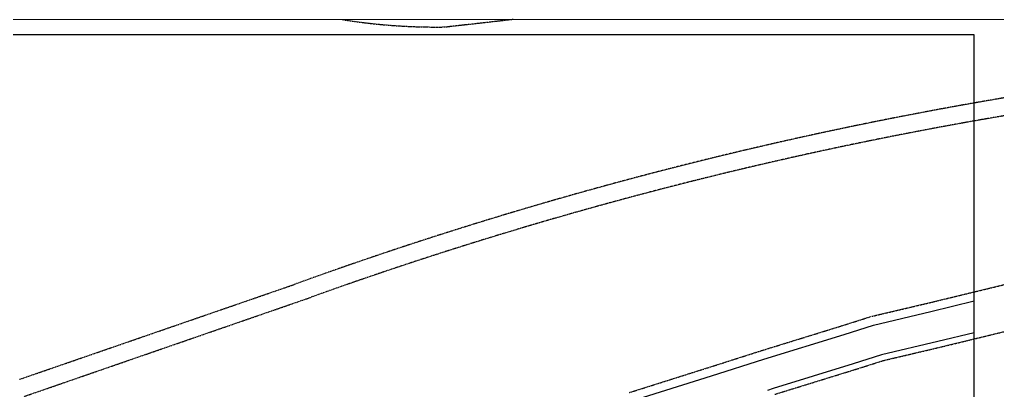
# Model space of a CAD drawing. Header units: millimetres. Extents: x 583747 to 596192, y 2304962 to 2309584.
# Drawn here: x 595574.8 to 595906.3, y 2307403.8 to 2307529.7 of the extents above; entities that cross this region are included whole.
import ezdxf
from ezdxf.xclip import XClip

# ---------------------------------------------------------------- set-up
doc = ezdxf.new("R2010")
doc.units = ezdxf.units.MM
doc.linetypes.add('DASHDOT', pattern=[1, 0.5, -0.25, 0, -0.25])
doc.layers.add('A-PLOT LINE', color=6, linetype='DASHDOT')
doc.layers.add('AFP-KERB-LINE', color=2, linetype='Continuous')
doc.layers.add('KT-DV', color=7, linetype='Continuous', lineweight=0)

# ---------------------------------------------------------------- blocks, each defined once
blk = doc.blocks.new('road')
at = {"layer": 'AFP-KERB-LINE'}
for p, q in [((3688927, 1468594), (3719917, 1489203)), ((3688927, 1468594), (3719917, 1489203)), ((3728722, 1482449), (3694713, 1459833)), ((3728722, 1482449), (3694713, 1459833)), ((3672212, 1457632), (3688927, 1468594)), ((3672212, 1457632), (3688927, 1468594)), ((3694713, 1459833), (3678306, 1449072)), ((3694713, 1459833), (3678306, 1449072)), ((3663940, 1451254), (3672212, 1457632)), ((3663940, 1451254), (3672212, 1457632)), ((3641281, 1434066), (3663940, 1451254)), ((3641281, 1434066), (3663940, 1451254)), ((3678306, 1449072), (3670319, 1442913)), ((3678306, 1449072), (3670319, 1442913)), ((3670319, 1442913), (3647666, 1425730)), ((3670319, 1442913), (3647666, 1425730)), ((3626522, 1422650), (3641281, 1434066)), ((3626522, 1422650), (3641281, 1434066)), ((3647666, 1425730), (3646063, 1424490)), ((3647666, 1425730), (3646063, 1424490)), ((3604082, 1405408), (3626522, 1422650)), ((3604082, 1405408), (3626522, 1422650))]:
    blk.add_line(p, q, dxfattribs=at)
blk = doc.blocks.new('PLOT')
at = {"layer": 'A-PLOT LINE', "color": 251}
for p, q in [((3523105, 1513792), (3501954, 1503279)), ((3687266, 1471093), (3718255, 1491701)), ((3695816, 1458164), (3727123, 1478984)), ((3670567, 1460141), (3687282, 1471103)), ((3662108, 1453629), (3670380, 1460008)), ((3679467, 1447442), (3695816, 1458164)), ((3639468, 1436456), (3662127, 1453644)), ((3671534, 1441325), (3679467, 1447442)), ((3648882, 1424143), (3671534, 1441325)), ((3624687, 1425023), (3639446, 1436439)), ((3602254, 1407786), (3624694, 1425029))]:
    blk.add_line(p, q, dxfattribs=at)
for points in [[(3406473, 1341313), (3483144, 1403532)], [(3409967, 1336426), (3489632, 1401131)]]:
    blk.add_lwpolyline(points, dxfattribs=at)
for centre, radius, start, end in [((4366992, 346889), 1377564, 113.03385, 129.911384), ((4366992, 346889), 1371564, 113.002432, 129.767856), ((3429999, 1689349), 199498, 252.75164, 291.14207)]:
    blk.add_arc(centre, radius, start, end, dxfattribs=at)
blk = doc.blocks.new('DV')
ref = blk.add_blockref('PLOT', (-3147123, 179596, 0), dxfattribs=dict(rotation=340.0000000045929))
XClip(ref).set_block_clipping_path([(3437700.5976729654, 868981.9081885163), (3912891.8375199828, 1041937.3750337446), (3715693.8178756535, 1583734.481302836), (3240502.5780286361, 1410779.0144576086)])
at = {"layer": 'AFP-KERB-LINE'}
ref = blk.add_blockref('road', (-3147123, 179596, 0), dxfattribs=dict(at, rotation=340.0000000045929))
XClip(ref).set_block_clipping_path([(3424978.7776903473, 904726.3076186823), (3853099.8617473282, 1060549.6388383387), (3670662.8681027722, 1561791.1594749615), (3242541.7840457913, 1405967.828255306)])

msp = doc.modelspace()

# ---------------------------------------------------------------- block references
at = {"layer": 'KT-DV', "xscale": 0.001, "yscale": 0.001, "zscale": 0.001}
msp.add_blockref('DV', (595062.1, 2307132.69), dxfattribs=at)

doc.saveas('drawing.dxf')
